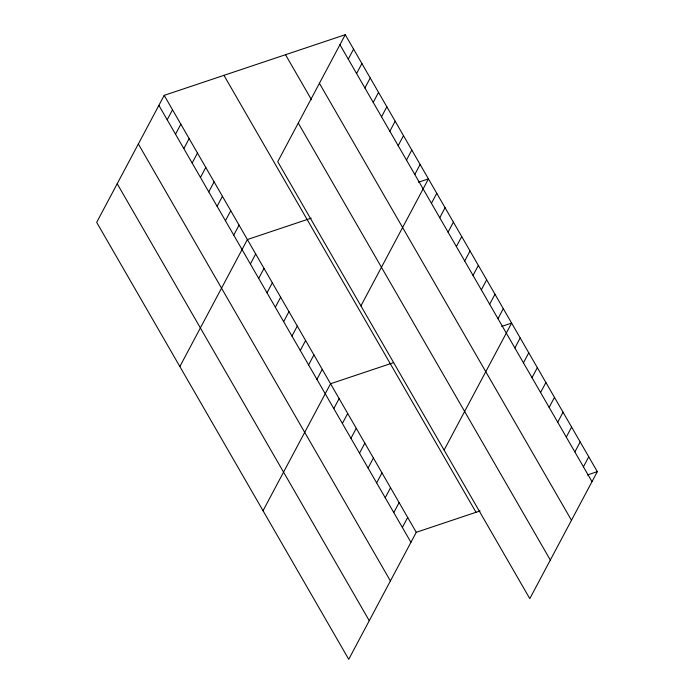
<?xml version="1.0" encoding="UTF-8"?>
<svg xmlns="http://www.w3.org/2000/svg" width="694" height="694" viewBox="0 0 694 694"><rect width="100%" height="100%" fill="white"/><g stroke="black" fill="none" stroke-linecap="round" stroke-linejoin="round"><path stroke-width="1.04" d="M345.265 34.7L277.739 161.693L529.8 598.644L597.326 471.651L345.265 34.7L164.2 95.356L96.674 222.349L348.735 659.3L416.261 532.307L480.109 510.914M167.202 119.784L172.52 109.773M175.513 134.202L180.839 124.191M183.832 148.62L189.158 138.609M192.151 163.038L197.469 153.027M200.471 177.456L205.788 167.454M208.79 191.882L214.108 181.871M217.101 206.3L222.427 196.289M225.42 220.718L230.746 210.707M233.739 235.136L239.066 225.125M179.859 366.545L247.376 239.543L311.233 218.159M348.267 59.129L353.584 49.118M250.378 263.972L255.696 253.969M356.586 73.547L361.904 63.536M258.697 278.398L264.015 268.387M364.897 87.965L370.223 77.962M267.008 292.816L272.334 282.805M373.216 102.382L378.542 92.38M275.327 307.234L280.654 297.223M381.535 116.809L386.862 106.798M283.646 321.652L288.973 311.641M389.855 131.227L395.172 121.216M291.966 336.07L297.284 326.059M398.174 145.645L403.492 135.634M300.285 350.487L305.603 340.485M406.493 160.062L411.811 150.051M308.604 364.914L313.922 354.903M414.804 174.48L420.13 164.478M316.915 379.332L322.242 369.321M360.923 305.889L428.45 178.896L418.491 182.227M263.035 510.741L330.561 383.739L393.385 362.693M431.442 203.325L436.76 193.314M333.805 408.61L339.132 398.599M439.762 217.743L445.08 207.732M342.376 423.461L347.694 413.451M448.081 232.16L453.399 222.149M350.947 438.322L356.265 428.311M456.392 246.578L461.718 236.567M359.518 453.173L364.836 443.162M464.711 260.996L470.038 250.994M368.089 468.034L373.407 458.023M473.03 275.414L478.357 265.412M376.66 482.885L381.978 472.874M481.35 289.84L486.668 279.829M385.222 497.745L390.548 487.735M489.669 304.258L494.987 294.247M393.793 512.597L399.119 502.586M497.988 318.676L503.306 308.665M402.364 527.457L407.69 517.446M444.099 450.085L511.625 323.083L501.667 326.423M514.87 347.954L520.196 337.943M523.441 362.806L528.767 352.795M532.012 377.666L537.338 367.655M540.583 392.518L545.9 382.515M549.154 407.378L554.471 397.367M557.724 422.23L563.042 412.227M566.295 437.09L571.613 427.079M574.866 451.941L580.184 441.939M583.428 466.802L588.755 456.791M587.367 474.982L597.326 471.651M339.947 44.711L591.999 481.662M319.422 83.315L571.474 520.266M285.52 54.713L311.511 99.78M298.273 123.09L550.325 560.041M223.954 75.342L476.006 512.285M164.2 95.356L416.261 532.307M158.883 105.367L410.935 542.309M138.349 143.97L390.41 580.921M117.199 183.745L369.26 620.696"/></g></svg>
